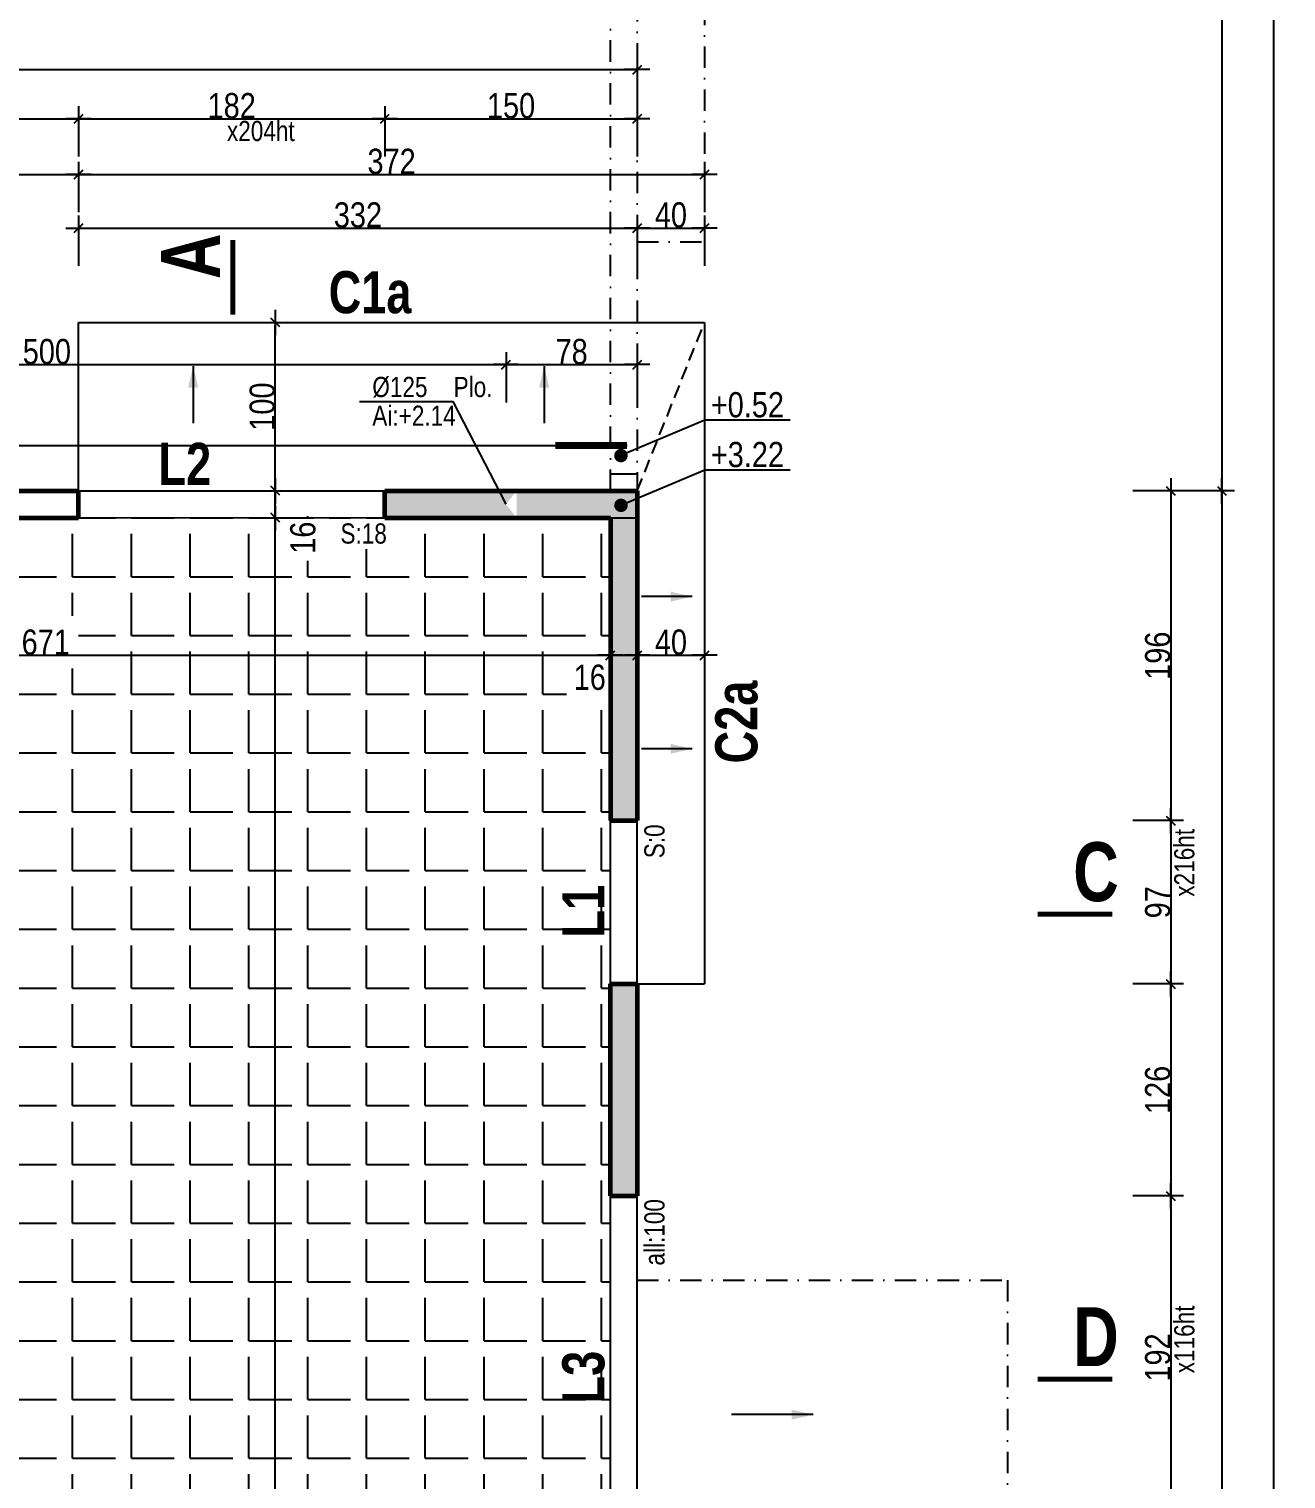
# Model space of a CAD drawing. Header units: centimetres. Extents: x 26018 to 82487, y -36363 to -12761.
# Drawn here: x 69091 to 69838, y -21317 to -20455 of the extents above; entities that cross this region are included whole.
import ezdxf
from ezdxf.enums import TextEntityAlignment as Align

# ---------------------------------------------------------------- set-up
doc = ezdxf.new("R2010")
doc.units = ezdxf.units.CM
doc.header["$LTSCALE"] = 0.5
doc.linetypes.add('CACHE2', pattern=[4.7625, 3.175, -1.5875])
doc.linetypes.add('TIRETPTX2', pattern=[50.8, 25.4, -12.7, 0, -12.7])
doc.layers.get('DEFPOINTS').update_dxf_attribs({"linetype": 'CONTINUOUS'})
for name, color, linetype in [('01_cote_gen', 4, 'CONTINUOUS'), ('01_isolant ext', 2, 'TIRETPTX2'), ('01_linteaux', 2, 'CONTINUOUS'), ('01_poch_murs', 253, 'CONTINUOUS'), ('01_poch_poteaux', 250, 'CONTINUOUS'), ('01_resv', 32, 'CONTINUOUS'), ('01_texte', 230, 'CONTINUOUS'), ('AA_COTES', 2, 'CONTINUOUS')]:
    doc.layers.add(name, color=color, linetype=linetype)
doc.layers.add('01_murs_coup', color=5, linetype='CONTINUOUS', lineweight=60)
doc.styles.add('Arial Narrow', font='ARIALN.TTF')
doc.styles.add('impact', font='impact.ttf')
doc.styles.add('MATTE_TXT', font='arial.ttf')
doc.styles.add('STYLE2', font='ARIALN.TTF')
doc.dimstyles.new('JB50', dxfattribs={"dimscale": 0.1, "dimtxt": 150, "dimasz": 15, "dimexe": 0.1, "dimexo": 0.1, "dimgap": 0.09, "dimtad": 1, "dimdec": 1, "dimdsep": 46, "dimtxsty": 'STYLE2', "dimblk1": 'BOND_G', "dimblk2": 'BOND_D', "dimsah": 1, "dimcen": 1.5, "dimdle": 0.01, "dimse1": 1, "dimse2": 1, "dimclrd": 4, "dimclre": 2, "dimclrt": 6, "dimazin": 2, "dimtfac": 2.333333, "dimtdec": 1, "dimtix": 1, "dimtmove": 2, "dimatfit": 3, "dimldrblk": 'BOND_G', "dimfxl": 1, "dimtolj": 1, "dimtzin": 0, "dimarcsym": 0})

# ---------------------------------------------------------------- blocks, each defined once
blk = doc.blocks.new('BOND_G')
at = {"layer": 'AA_COTES', "color": 0}
for p, q in [((0, -5), (0, 15)), ((5, 0), (-5, 0)), ((1.77, 1.77), (-1.77, -1.77))]:
    blk.add_line(p, q, dxfattribs=at)
blk = doc.blocks.new('BOND_D')
at = {"layer": 'AA_COTES', "color": 0}
for p, q in [((5, 0), (-5, 0)), ((-1.77, -1.77), (1.77, 1.77)), ((0, 5), (0, -15))]:
    blk.add_line(p, q, dxfattribs=at)
blk = doc.blocks.new('*D5666')
at = {"layer": '01_cote_gen', "color": 4, "lineweight": -2, "transparency": 16777216}
blk.add_line((69830.11, -20107.83), (69830.11, -22792.82), dxfattribs=at)
at = {"layer": 'DEFPOINTS', "color": 0}
for p in [(69740.66, -20106.33), (69740.93, -22794.32), (69830.11, -22794.32)]:
    blk.add_point(p, dxfattribs=at)
at = {"layer": '01_cote_gen', "color": 4, "lineweight": -2, "transparency": 16777216, "xscale": 1.5, "yscale": 1.5, "zscale": 1.5}
for name, p, rotation in [('BOND_G', (69830.11, -20106.33), 90), ('BOND_D', (69830.11, -22794.32), 270)]:
    blk.add_blockref(name, p, dxfattribs=dict(at, rotation=rotation))
at = {"layer": '01_cote_gen', "color": 6, "transparency": 16777216, "insert": (69822.44, -21450.33), "char_height": 15, "attachment_point": 5, "rotation": 90, "style": 'STYLE2'}
blk.add_mtext('\\A1;2688', dxfattribs=at)
blk = doc.blocks.new('*D5714')
at = {"layer": '01_cote_gen', "color": 4, "lineweight": -2, "transparency": 16777216}
blk.add_line((69237, -22029.84), (69237, -20746.83), dxfattribs=at)
at = {"layer": 'DEFPOINTS', "color": 0}
for p in [(69237, -20745.33), (69352.27, -20745.33), (69272.63, -22031.34)]:
    blk.add_point(p, dxfattribs=at)
at = {"layer": '01_cote_gen', "color": 4, "lineweight": -2, "transparency": 16777216, "xscale": 1.5, "yscale": 1.5, "zscale": 1.5}
for name, p, rotation in [('BOND_D', (69237, -20745.33), 90), ('BOND_G', (69237, -22031.34), 270)]:
    blk.add_blockref(name, p, dxfattribs=dict(at, rotation=rotation))
at = {"layer": '01_cote_gen', "color": 6, "transparency": 16777216, "insert": (69229.34, -21388.34), "char_height": 15, "attachment_point": 5, "rotation": 90, "style": 'STYLE2'}
blk.add_mtext('\\A1;1286', dxfattribs=at)
blk = doc.blocks.new('*D5723')
at = {"layer": '01_cote_gen', "color": 4, "lineweight": -2, "transparency": 16777216}
blk.add_line((69012.61, -20508.25), (69118.61, -20508.25), dxfattribs=at)
at = {"layer": 'DEFPOINTS', "color": 0}
for p in [(69120.11, -20508.25), (69011.11, -20533.26), (69120.11, -20533.22)]:
    blk.add_point(p, dxfattribs=at)
at = {"layer": '01_cote_gen', "color": 4, "lineweight": -2, "transparency": 16777216, "xscale": 1.5, "yscale": 1.5, "zscale": 1.5, "rotation": 180}
blk.add_blockref('BOND_G', (69011.11, -20508.25), dxfattribs=at)
at = {"layer": '01_cote_gen', "color": 4, "lineweight": -2, "transparency": 16777216, "xscale": 1.5, "yscale": 1.5, "zscale": 1.5}
blk.add_blockref('BOND_D', (69120.11, -20508.25), dxfattribs=at)
at = {"layer": '01_cote_gen', "color": 6, "transparency": 16777216, "insert": (69065.61, -20500.58), "char_height": 15, "attachment_point": 5, "style": 'STYLE2'}
blk.add_mtext('\\A1;109', dxfattribs=at)
blk = doc.blocks.new('*D5724')
at = {"layer": '01_cote_gen', "color": 4, "lineweight": -2, "transparency": 16777216}
blk.add_line((69121.61, -20508.25), (69300.61, -20508.25), dxfattribs=at)
at = {"layer": 'DEFPOINTS', "color": 0}
for p in [(69302.11, -20508.25), (69120.11, -20533.22), (69302.11, -20533.26)]:
    blk.add_point(p, dxfattribs=at)
at = {"layer": '01_cote_gen', "color": 4, "lineweight": -2, "transparency": 16777216, "xscale": 1.5, "yscale": 1.5, "zscale": 1.5, "rotation": 180}
blk.add_blockref('BOND_G', (69120.11, -20508.25), dxfattribs=at)
at = {"layer": '01_cote_gen', "color": 4, "lineweight": -2, "transparency": 16777216, "xscale": 1.5, "yscale": 1.5, "zscale": 1.5}
blk.add_blockref('BOND_D', (69302.11, -20508.25), dxfattribs=at)
at = {"layer": '01_cote_gen', "color": 6, "transparency": 16777216, "insert": (69211.11, -20500.58), "char_height": 15, "attachment_point": 5, "style": 'STYLE2'}
blk.add_mtext('\\A1;182', dxfattribs=at)
blk = doc.blocks.new('*D5725')
at = {"layer": '01_cote_gen', "color": 4, "lineweight": -2, "transparency": 16777216}
blk.add_line((69303.61, -20508.25), (69450.61, -20508.25), dxfattribs=at)
at = {"layer": 'DEFPOINTS', "color": 0}
for p in [(69452.11, -20508.25), (69452.11, -20528.26), (69302.11, -20533.26)]:
    blk.add_point(p, dxfattribs=at)
at = {"layer": '01_cote_gen', "color": 4, "lineweight": -2, "transparency": 16777216, "xscale": 1.5, "yscale": 1.5, "zscale": 1.5, "rotation": 180}
blk.add_blockref('BOND_G', (69302.11, -20508.25), dxfattribs=at)
at = {"layer": '01_cote_gen', "color": 4, "lineweight": -2, "transparency": 16777216, "xscale": 1.5, "yscale": 1.5, "zscale": 1.5}
blk.add_blockref('BOND_D', (69452.11, -20508.25), dxfattribs=at)
at = {"layer": '01_cote_gen', "color": 6, "transparency": 16777216, "insert": (69377.11, -20500.58), "char_height": 15, "attachment_point": 5, "style": 'STYLE2'}
blk.add_mtext('\\A1;150', dxfattribs=at)
blk = doc.blocks.new('*D5726')
at = {"layer": '01_cote_gen', "color": 4, "lineweight": -2, "transparency": 16777216}
blk.add_line((67919.6, -20479), (69450.61, -20479), dxfattribs=at)
at = {"layer": 'DEFPOINTS', "color": 0}
for p in [(69452.11, -20479), (69452.11, -20530.75), (67918.1, -20557.51)]:
    blk.add_point(p, dxfattribs=at)
at = {"layer": '01_cote_gen', "color": 4, "lineweight": -2, "transparency": 16777216, "xscale": 1.5, "yscale": 1.5, "zscale": 1.5, "rotation": 180}
blk.add_blockref('BOND_G', (67918.1, -20479), dxfattribs=at)
at = {"layer": '01_cote_gen', "color": 4, "lineweight": -2, "transparency": 16777216, "xscale": 1.5, "yscale": 1.5, "zscale": 1.5}
blk.add_blockref('BOND_D', (69452.11, -20479), dxfattribs=at)
at = {"layer": '01_cote_gen', "color": 6, "transparency": 16777216, "insert": (68685.1, -20471.33), "char_height": 15, "attachment_point": 5, "style": 'STYLE2'}
blk.add_mtext('\\A1;1534', dxfattribs=at)
blk = doc.blocks.new('*D5730')
at = {"layer": '01_cote_gen', "color": 4, "lineweight": -2, "transparency": 16777216}
blk.add_line((69121.61, -20541.33), (69490.61, -20541.33), dxfattribs=at)
at = {"layer": 'DEFPOINTS', "color": 0}
for p in [(69492.11, -20541.33), (69120.11, -20629.33), (69492.11, -20629.24)]:
    blk.add_point(p, dxfattribs=at)
at = {"layer": '01_cote_gen', "color": 4, "lineweight": -2, "transparency": 16777216, "xscale": 1.5, "yscale": 1.5, "zscale": 1.5, "rotation": 180}
blk.add_blockref('BOND_G', (69120.11, -20541.33), dxfattribs=at)
at = {"layer": '01_cote_gen', "color": 4, "lineweight": -2, "transparency": 16777216, "xscale": 1.5, "yscale": 1.5, "zscale": 1.5}
blk.add_blockref('BOND_D', (69492.11, -20541.33), dxfattribs=at)
at = {"layer": '01_cote_gen', "color": 6, "transparency": 16777216, "insert": (69306.11, -20533.66), "char_height": 15, "attachment_point": 5, "style": 'STYLE2'}
blk.add_mtext('\\A1;372', dxfattribs=at)
blk = doc.blocks.new('*D5731')
at = {"layer": '01_cote_gen', "color": 4, "lineweight": -2, "transparency": 16777216}
blk.add_line((69121.61, -20573.16), (69450.61, -20573.16), dxfattribs=at)
at = {"layer": 'DEFPOINTS', "color": 0}
for p in [(69452.11, -20573.16), (69120.11, -20629.33), (69452.11, -20629.33)]:
    blk.add_point(p, dxfattribs=at)
at = {"layer": '01_cote_gen', "color": 4, "lineweight": -2, "transparency": 16777216, "xscale": 1.5, "yscale": 1.5, "zscale": 1.5, "rotation": 180}
blk.add_blockref('BOND_G', (69120.11, -20573.16), dxfattribs=at)
at = {"layer": '01_cote_gen', "color": 4, "lineweight": -2, "transparency": 16777216, "xscale": 1.5, "yscale": 1.5, "zscale": 1.5}
blk.add_blockref('BOND_D', (69452.11, -20573.16), dxfattribs=at)
at = {"layer": '01_cote_gen', "color": 6, "transparency": 16777216, "insert": (69286.11, -20565.49), "char_height": 15, "attachment_point": 5, "style": 'STYLE2'}
blk.add_mtext('\\A1;332', dxfattribs=at)
blk = doc.blocks.new('*D5732')
at = {"layer": '01_cote_gen', "color": 4, "lineweight": -2, "transparency": 16777216}
blk.add_line((69453.61, -20573.16), (69490.61, -20573.16), dxfattribs=at)
at = {"layer": 'DEFPOINTS', "color": 0}
for p in [(69492.11, -20548.83), (69492.11, -20573.16), (69452.11, -20595.66)]:
    blk.add_point(p, dxfattribs=at)
at = {"layer": '01_cote_gen', "color": 4, "lineweight": -2, "transparency": 16777216, "xscale": 1.5, "yscale": 1.5, "zscale": 1.5, "rotation": 180}
blk.add_blockref('BOND_G', (69452.11, -20573.16), dxfattribs=at)
at = {"layer": '01_cote_gen', "color": 4, "lineweight": -2, "transparency": 16777216, "xscale": 1.5, "yscale": 1.5, "zscale": 1.5}
blk.add_blockref('BOND_D', (69492.11, -20573.16), dxfattribs=at)
at = {"layer": '01_cote_gen', "color": 6, "transparency": 16777216, "insert": (69472.11, -20565.49), "char_height": 15, "attachment_point": 5, "style": 'STYLE2'}
blk.add_mtext('\\A1;40', dxfattribs=at)
blk = doc.blocks.new('*D5733')
at = {"layer": '01_cote_gen', "color": 4, "lineweight": -2, "transparency": 16777216}
blk.add_line((68442.61, -20541.33), (69118.61, -20541.33), dxfattribs=at)
at = {"layer": 'DEFPOINTS', "color": 0}
for p in [(69120.11, -20541.33), (68441.11, -20563.83), (69120.11, -20563.83)]:
    blk.add_point(p, dxfattribs=at)
at = {"layer": '01_cote_gen', "color": 4, "lineweight": -2, "transparency": 16777216, "xscale": 1.5, "yscale": 1.5, "zscale": 1.5, "rotation": 180}
blk.add_blockref('BOND_G', (68441.11, -20541.33), dxfattribs=at)
at = {"layer": '01_cote_gen', "color": 4, "lineweight": -2, "transparency": 16777216, "xscale": 1.5, "yscale": 1.5, "zscale": 1.5}
blk.add_blockref('BOND_D', (69120.11, -20541.33), dxfattribs=at)
at = {"layer": '01_cote_gen', "color": 6, "transparency": 16777216, "insert": (68780.61, -20533.66), "char_height": 15, "attachment_point": 5, "style": 'STYLE2'}
blk.add_mtext('\\A1;679', dxfattribs=at)
blk = doc.blocks.new('*D5734')
at = {"layer": '01_cote_gen', "color": 4, "lineweight": -2, "transparency": 16777216}
blk.add_line((69237, -20743.83), (69237, -20730.8), dxfattribs=at)
at = {"layer": 'DEFPOINTS', "color": 0}
for p in [(69237, -20729.3), (69253.8, -20729.3), (69253.8, -20745.33)]:
    blk.add_point(p, dxfattribs=at)
at = {"layer": '01_cote_gen', "color": 4, "lineweight": -2, "transparency": 16777216, "xscale": 1.5, "yscale": 1.5, "zscale": 1.5}
for name, p, rotation in [('BOND_D', (69237, -20729.3), 90), ('BOND_G', (69237, -20745.33), 270)]:
    blk.add_blockref(name, p, dxfattribs=dict(at, rotation=rotation))
at = {"layer": '01_cote_gen', "color": 6, "transparency": 16777216, "insert": (69253.46, -20757.2), "char_height": 15, "attachment_point": 5, "rotation": 90, "style": 'STYLE2'}
blk.add_mtext('\\A1;16', dxfattribs=at)
blk = doc.blocks.new('*D5735')
at = {"layer": '01_cote_gen', "color": 4, "lineweight": -2, "transparency": 16777216}
blk.add_line((69237, -20727.8), (69237, -20630.8), dxfattribs=at)
at = {"layer": 'DEFPOINTS', "color": 0}
for p in [(69237, -20629.3), (69264.81, -20629.3), (69259.3, -20729.3)]:
    blk.add_point(p, dxfattribs=at)
at = {"layer": '01_cote_gen', "color": 4, "lineweight": -2, "transparency": 16777216, "xscale": 1.5, "yscale": 1.5, "zscale": 1.5}
for name, p, rotation in [('BOND_D', (69237, -20629.3), 90), ('BOND_G', (69237, -20729.3), 270)]:
    blk.add_blockref(name, p, dxfattribs=dict(at, rotation=rotation))
at = {"layer": '01_cote_gen', "color": 6, "transparency": 16777216, "insert": (69229.34, -20679.3), "char_height": 15, "attachment_point": 5, "rotation": 90, "style": 'STYLE2'}
blk.add_mtext('\\A1;100', dxfattribs=at)
blk = doc.blocks.new('*D5769')
at = {"layer": '01_cote_gen', "color": 4, "lineweight": -2, "transparency": 16777216}
blk.add_line((69769.12, -20730.83), (69769.12, -20923.83), dxfattribs=at)
at = {"layer": 'DEFPOINTS', "color": 0}
for p in [(69452.11, -20729.33), (69452.11, -20925.33), (69769.12, -20925.33)]:
    blk.add_point(p, dxfattribs=at)
at = {"layer": '01_cote_gen', "color": 4, "lineweight": -2, "transparency": 16777216, "xscale": 1.5, "yscale": 1.5, "zscale": 1.5}
for name, p, rotation in [('BOND_G', (69769.12, -20729.33), 90), ('BOND_D', (69769.12, -20925.33), 270)]:
    blk.add_blockref(name, p, dxfattribs=dict(at, rotation=rotation))
at = {"layer": '01_cote_gen', "color": 6, "transparency": 16777216, "insert": (69761.46, -20827.33), "char_height": 15, "attachment_point": 5, "rotation": 90, "style": 'STYLE2'}
blk.add_mtext('\\A1;196', dxfattribs=at)
blk = doc.blocks.new('*D5770')
at = {"layer": '01_cote_gen', "color": 4, "lineweight": -2, "transparency": 16777216}
blk.add_line((69769.12, -20926.83), (69769.12, -21020.83), dxfattribs=at)
at = {"layer": 'DEFPOINTS', "color": 0}
for p in [(69452.11, -20925.33), (69452.11, -21022.33), (69769.12, -21022.33)]:
    blk.add_point(p, dxfattribs=at)
at = {"layer": '01_cote_gen', "color": 4, "lineweight": -2, "transparency": 16777216, "xscale": 1.5, "yscale": 1.5, "zscale": 1.5}
for name, p, rotation in [('BOND_G', (69769.12, -20925.33), 90), ('BOND_D', (69769.12, -21022.33), 270)]:
    blk.add_blockref(name, p, dxfattribs=dict(at, rotation=rotation))
at = {"layer": '01_cote_gen', "color": 6, "transparency": 16777216, "insert": (69761.46, -20973.83), "char_height": 15, "attachment_point": 5, "rotation": 90, "style": 'STYLE2'}
blk.add_mtext('\\A1;97', dxfattribs=at)
blk = doc.blocks.new('*D5771')
at = {"layer": '01_cote_gen', "color": 4, "lineweight": -2, "transparency": 16777216}
blk.add_line((69769.12, -21023.83), (69769.12, -21146.83), dxfattribs=at)
at = {"layer": 'DEFPOINTS', "color": 0}
for p in [(69452.11, -21022.33), (69452.11, -21148.33), (69769.12, -21148.33)]:
    blk.add_point(p, dxfattribs=at)
at = {"layer": '01_cote_gen', "color": 4, "lineweight": -2, "transparency": 16777216, "xscale": 1.5, "yscale": 1.5, "zscale": 1.5}
for name, p, rotation in [('BOND_G', (69769.12, -21022.33), 90), ('BOND_D', (69769.12, -21148.33), 270)]:
    blk.add_blockref(name, p, dxfattribs=dict(at, rotation=rotation))
at = {"layer": '01_cote_gen', "color": 6, "transparency": 16777216, "insert": (69761.46, -21085.33), "char_height": 15, "attachment_point": 5, "rotation": 90, "style": 'STYLE2'}
blk.add_mtext('\\A1;126', dxfattribs=at)
blk = doc.blocks.new('*D5772')
at = {"layer": '01_cote_gen', "color": 4, "lineweight": -2, "transparency": 16777216}
blk.add_line((69769.12, -21149.83), (69769.12, -21338.83), dxfattribs=at)
at = {"layer": 'DEFPOINTS', "color": 0}
for p in [(69746.62, -21148.33), (69452.11, -21340.33), (69769.12, -21340.33)]:
    blk.add_point(p, dxfattribs=at)
at = {"layer": '01_cote_gen', "color": 4, "lineweight": -2, "transparency": 16777216, "xscale": 1.5, "yscale": 1.5, "zscale": 1.5}
for name, p, rotation in [('BOND_G', (69769.12, -21148.33), 90), ('BOND_D', (69769.12, -21340.33), 270)]:
    blk.add_blockref(name, p, dxfattribs=dict(at, rotation=rotation))
at = {"layer": '01_cote_gen', "color": 6, "transparency": 16777216, "insert": (69761.46, -21244.33), "char_height": 15, "attachment_point": 5, "rotation": 90, "style": 'STYLE2'}
blk.add_mtext('\\A1;192', dxfattribs=at)
blk = doc.blocks.new('*D5831')
at = {"layer": '01_cote_gen', "color": 4, "lineweight": -2, "transparency": 16777216}
blk.add_line((69799.48, -20730.83), (69799.48, -22792.83), dxfattribs=at)
at = {"layer": 'DEFPOINTS', "color": 0}
for p in [(69746.62, -20729.33), (69776.62, -22794.33), (69799.48, -22794.33)]:
    blk.add_point(p, dxfattribs=at)
at = {"layer": '01_cote_gen', "color": 4, "lineweight": -2, "transparency": 16777216, "xscale": 1.5, "yscale": 1.5, "zscale": 1.5}
for name, p, rotation in [('BOND_G', (69799.48, -20729.33), 90), ('BOND_D', (69799.48, -22794.33), 270)]:
    blk.add_blockref(name, p, dxfattribs=dict(at, rotation=rotation))
at = {"layer": '01_cote_gen', "color": 6, "transparency": 16777216, "insert": (69791.81, -21761.83), "char_height": 15, "attachment_point": 5, "rotation": 90, "style": 'STYLE2'}
blk.add_mtext('\\A1;2065', dxfattribs=at)
blk = doc.blocks.new('*D5832')
at = {"layer": '01_cote_gen', "color": 4, "lineweight": -2, "transparency": 16777216}
blk.add_line((69799.48, -20107.83), (69799.48, -20727.83), dxfattribs=at)
at = {"layer": 'DEFPOINTS', "color": 0}
for p in [(69807.61, -20106.33), (69799.48, -20729.33), (69807.61, -20729.33)]:
    blk.add_point(p, dxfattribs=at)
at = {"layer": '01_cote_gen', "color": 4, "lineweight": -2, "transparency": 16777216, "xscale": 1.5, "yscale": 1.5, "zscale": 1.5}
for name, p, rotation in [('BOND_G', (69799.48, -20106.33), 90), ('BOND_D', (69799.48, -20729.33), 270)]:
    blk.add_blockref(name, p, dxfattribs=dict(at, rotation=rotation))
at = {"layer": '01_cote_gen', "color": 6, "transparency": 16777216, "insert": (69791.81, -20417.83), "char_height": 15, "attachment_point": 5, "rotation": 90, "style": 'STYLE2'}
blk.add_mtext('\\A1;623', dxfattribs=at)
blk = doc.blocks.new('*D6326')
at = {"layer": '01_cote_gen', "color": 4, "lineweight": -2, "transparency": 16777216}
blk.add_line((68766.61, -20827.02), (69434.61, -20827.02), dxfattribs=at)
at = {"layer": 'DEFPOINTS', "color": 0}
for p in [(69436.11, -20827.02), (69436.11, -20835.33), (68765.11, -20861.74)]:
    blk.add_point(p, dxfattribs=at)
at = {"layer": '01_cote_gen', "color": 4, "lineweight": -2, "transparency": 16777216, "xscale": 1.5, "yscale": 1.5, "zscale": 1.5, "rotation": 180}
blk.add_blockref('BOND_G', (68765.11, -20827.02), dxfattribs=at)
at = {"layer": '01_cote_gen', "color": 4, "lineweight": -2, "transparency": 16777216, "xscale": 1.5, "yscale": 1.5, "zscale": 1.5}
blk.add_blockref('BOND_D', (69436.11, -20827.02), dxfattribs=at)
at = {"layer": '01_cote_gen', "color": 6, "transparency": 16777216, "insert": (69100.61, -20819.35), "char_height": 15, "attachment_point": 5, "style": 'STYLE2'}
blk.add_mtext('\\A1;671', dxfattribs=at)
blk = doc.blocks.new('*D6327')
at = {"layer": '01_cote_gen', "color": 4, "lineweight": -2, "transparency": 16777216}
blk.add_line((69437.61, -20827.02), (69450.61, -20827.02), dxfattribs=at)
at = {"layer": 'DEFPOINTS', "color": 0}
for p in [(69452.11, -20827.02), (69436.11, -20835.33), (69452.11, -20835.33)]:
    blk.add_point(p, dxfattribs=at)
at = {"layer": '01_cote_gen', "color": 4, "lineweight": -2, "transparency": 16777216, "xscale": 1.5, "yscale": 1.5, "zscale": 1.5, "rotation": 180}
blk.add_blockref('BOND_G', (69436.11, -20827.02), dxfattribs=at)
at = {"layer": '01_cote_gen', "color": 4, "lineweight": -2, "transparency": 16777216, "xscale": 1.5, "yscale": 1.5, "zscale": 1.5}
blk.add_blockref('BOND_D', (69452.11, -20827.02), dxfattribs=at)
at = {"layer": '01_cote_gen', "color": 6, "transparency": 16777216, "insert": (69423.85, -20840.22), "char_height": 15, "attachment_point": 5, "style": 'STYLE2'}
blk.add_mtext('\\A1;16', dxfattribs=at)
blk = doc.blocks.new('*D6328')
at = {"layer": '01_cote_gen', "color": 4, "lineweight": -2, "transparency": 16777216}
blk.add_line((69453.61, -20827.02), (69490.61, -20827.02), dxfattribs=at)
at = {"layer": 'DEFPOINTS', "color": 0}
for p in [(69492.11, -20827.02), (69452.11, -20835.33), (69492.11, -20835.33)]:
    blk.add_point(p, dxfattribs=at)
at = {"layer": '01_cote_gen', "color": 4, "lineweight": -2, "transparency": 16777216, "xscale": 1.5, "yscale": 1.5, "zscale": 1.5, "rotation": 180}
blk.add_blockref('BOND_G', (69452.11, -20827.02), dxfattribs=at)
at = {"layer": '01_cote_gen', "color": 4, "lineweight": -2, "transparency": 16777216, "xscale": 1.5, "yscale": 1.5, "zscale": 1.5}
blk.add_blockref('BOND_D', (69492.11, -20827.02), dxfattribs=at)
at = {"layer": '01_cote_gen', "color": 6, "transparency": 16777216, "insert": (69472.11, -20819.35), "char_height": 15, "attachment_point": 5, "style": 'STYLE2'}
blk.add_mtext('\\A1;40', dxfattribs=at)
blk = doc.blocks.new('*D6644')
at = {"layer": '01_resv', "color": 4, "lineweight": -2, "transparency": 16777216}
blk.add_line((68875.65, -20654.35), (69372.61, -20654.35), dxfattribs=at)
at = {"layer": 'DEFPOINTS', "color": 0}
for p in [(68874.15, -20661.85), (69374.11, -20654.35), (69374.11, -20737.33)]:
    blk.add_point(p, dxfattribs=at)
at = {"layer": '01_resv', "color": 4, "lineweight": -2, "transparency": 16777216, "xscale": 1.5, "yscale": 1.5, "zscale": 1.5, "rotation": 180}
blk.add_blockref('BOND_G', (68874.15, -20654.35), dxfattribs=at)
at = {"layer": '01_resv', "color": 4, "lineweight": -2, "transparency": 16777216, "xscale": 1.5, "yscale": 1.5, "zscale": 1.5}
blk.add_blockref('BOND_D', (69374.11, -20654.35), dxfattribs=at)
at = {"layer": '01_resv', "color": 6, "transparency": 16777216, "insert": (69101.28, -20646.68), "char_height": 15, "attachment_point": 5, "style": 'STYLE2'}
blk.add_mtext('\\A1;500', dxfattribs=at)
blk = doc.blocks.new('*D6645')
at = {"layer": '01_resv', "color": 4, "lineweight": -2, "transparency": 16777216}
blk.add_line((69375.61, -20654.35), (69450.61, -20654.35), dxfattribs=at)
at = {"layer": 'DEFPOINTS', "color": 0}
for p in [(69452.11, -20654.35), (69374.11, -20665.29), (69452.11, -20729.33)]:
    blk.add_point(p, dxfattribs=at)
at = {"layer": '01_resv', "color": 4, "lineweight": -2, "transparency": 16777216, "xscale": 1.5, "yscale": 1.5, "zscale": 1.5, "rotation": 180}
blk.add_blockref('BOND_G', (69374.11, -20654.35), dxfattribs=at)
at = {"layer": '01_resv', "color": 4, "lineweight": -2, "transparency": 16777216, "xscale": 1.5, "yscale": 1.5, "zscale": 1.5}
blk.add_blockref('BOND_D', (69452.11, -20654.35), dxfattribs=at)
at = {"layer": '01_resv', "color": 6, "transparency": 16777216, "insert": (69413.11, -20646.68), "char_height": 15, "attachment_point": 5, "style": 'STYLE2'}
blk.add_mtext('\\A1;78', dxfattribs=at)

msp = doc.modelspace()

# ---------------------------------------------------------------- hatches: boundary and pattern name
at = {"layer": '01_poch_murs'}
h = msp.add_hatch(dxfattribs=at)
h.set_pattern_fill('ANGLE', color=256, scale=5)
h.set_pattern_definition([(0, (0, 0), (0, 34.925), [25.4, -9.525]), (90, (0, 0), (-34.925, 2e-15), [25.4, -9.525])])
edge = h.paths.add_edge_path()
edge.add_line((69452.108, -20733.903), (69444.266, -20737.196))
edge.add_arc((69442.422, -20737.971), 2, -180, 22.780599, ccw=False)
edge.add_arc((69442.422, -20737.971), 2, 22.780599, 180, ccw=False)
edge.add_line((69444.266, -20737.196), (69452.108, -20733.903))
edge.add_line((69452.108, -20733.903), (69452.108, -20745.333))
edge.add_line((69452.108, -20745.333), (69302.107, -20745.333))
edge.add_line((69302.107, -20745.333), (69120.107, -20745.333))
edge.add_line((69120.107, -20745.333), (69011.107, -20745.333))
edge.add_line((69011.107, -20745.333), (68914.107, -20745.316))
edge.add_line((68914.107, -20745.316), (68737.107, -20745.351))
edge.add_line((68737.107, -20745.351), (68737.107, -20745.333))
edge.add_line((68737.107, -20745.333), (68747.11, -20745.333))
edge.add_line((68747.11, -20745.333), (68747.109, -21328.333))
edge.add_line((68747.109, -21328.333), (68605.113, -21328.333))
edge.add_line((68605.113, -21328.333), (68605.113, -21346.388))
edge.add_line((68605.113, -21346.388), (68623.113, -21346.388))
edge.add_line((68623.113, -21346.388), (68623.113, -21346.333))
edge.add_line((68623.113, -21346.333), (68747.109, -21346.333))
edge.add_line((68747.109, -21346.333), (68912.111, -21346.388))
edge.add_line((68912.111, -21346.388), (68912.111, -21348.388))
edge.add_line((68912.111, -21348.388), (69013.11, -21348.388))
edge.add_line((69013.11, -21348.388), (69013.11, -21346.389))
edge.add_line((69013.11, -21346.389), (69046.111, -21346.389))
edge.add_line((69046.111, -21346.389), (69046.111, -21348.388))
edge.add_line((69046.111, -21348.388), (69232.111, -21348.388))
edge.add_line((69232.111, -21348.388), (69232.111, -21346.389))
edge.add_line((69232.111, -21346.389), (69436.108, -21346.389))
edge.add_line((69436.108, -21346.389), (69436.108, -21340.331))
edge.add_line((69436.108, -21340.331), (69452.108, -21340.331))
edge.add_line((69452.108, -21340.331), (69436.108, -21330.39))
edge.add_line((69436.108, -21330.39), (69436.108, -21148.331))
edge.add_line((69436.108, -21148.331), (69436.108, -21022.331))
edge.add_line((69436.108, -21022.331), (69436.108, -20925.331))
edge.add_line((69436.108, -20925.331), (69436.108, -20745.333))
edge.add_line((69436.108, -20745.333), (69452.108, -20733.903))
h.paths.add_polyline_path([(68415.605, -21368.021), (68415.605, -21322.295), (68384.377, -21322.295), (68384.377, -21368.021)])
h.paths.add_polyline_path([(68445.443, -21054.852), (68445.443, -21018.682), (68414.215, -21018.682), (68414.215, -21054.852)], flags=16)
h.paths.add_polyline_path([(68717.891, -21331.15), (68717.891, -21304.537), (68686.663, -21304.537), (68686.663, -21331.15)], flags=16)
h.paths.add_polyline_path([(68699.077, -21054.852), (68699.077, -21018.682), (68667.849, -21018.682), (68667.849, -21054.852)], flags=16)
h.paths.add_polyline_path([(67932.537, -20853.945), (67959.15, -20853.945), (67959.15, -20822.717), (67932.537, -20822.717)])
h.paths.add_polyline_path([(68322.591, -20834.886), (68358.761, -20834.886), (68358.761, -20803.659), (68322.591, -20803.659)], flags=16)
h.paths.add_polyline_path([(68707.62, -20764.075), (68741.413, -20764.075), (68741.413, -20745.461), (68707.62, -20745.461)], flags=16)
h.paths.add_polyline_path([(68373.879, -20763.364), (68407.672, -20763.364), (68407.672, -20744.75), (68373.879, -20744.75)])
h.paths.add_polyline_path([(68039.62, -20764.098), (68073.413, -20764.098), (68073.413, -20745.484), (68039.62, -20745.484)], flags=16)
h.paths.add_polyline_path([(67953.657, -20949.984), (67953.657, -20923.649), (67935.043, -20923.649), (67935.043, -20949.984)], flags=16)
h.paths.add_polyline_path([(69268.993, -20771.015), (69268.993, -20744.402), (69237.766, -20744.402), (69237.766, -20771.015)], flags=16)
h.paths.add_polyline_path([(68742.274, -20834.886), (68768.887, -20834.886), (68768.887, -20803.659), (68742.274, -20803.659)], flags=16)
h.paths.add_polyline_path([(69083.811, -20834.886), (69119.98, -20834.886), (69119.98, -20803.659), (69083.811, -20803.659)], flags=16)
h.paths.add_polyline_path([(69410.032, -20855.757), (69436.645, -20855.757), (69436.645, -20824.529), (69410.032, -20824.529)], flags=16)
h.paths.add_polyline_path([(69272.62, -20764.055), (69306.413, -20764.055), (69306.413, -20745.441), (69272.62, -20745.441)], flags=16)
h.paths.add_polyline_path([(68981.62, -20764.065), (69015.413, -20764.065), (69015.413, -20745.451), (68981.62, -20745.451)], flags=16)
edge = h.paths.add_edge_path(flags=0)
edge.add_arc((68531.135, -21067.825), 30.98, 110.756571, 138.965613)
edge.add_line((68507.766, -21047.486), (68507.766, -21038.856))
edge.add_line((68507.766, -21038.856), (68520.156, -21038.856))
edge = h.paths.add_edge_path(flags=0)
edge.add_arc((68531.135, -21067.825), 30.98, 57.402859, 69.243429)
edge.add_line((68542.114, -21038.856), (68547.825, -21038.856))
edge.add_line((68547.825, -21038.856), (68547.825, -21041.725))
edge = h.paths.add_edge_path(flags=0)
edge.add_arc((68531.135, -21067.825), 30.98, 221.034387, 232.371734)
edge.add_line((68512.22, -21092.361), (68507.766, -21092.361))
edge.add_line((68507.766, -21092.361), (68507.766, -21088.164))
edge = h.paths.add_edge_path(flags=16)
edge.add_arc((68531.135, -21067.825), 30.98, 0, 360)
h.paths.add_polyline_path([(68747.11, -20745.333), (68737.107, -20745.333), (68555.107, -20745.333), (68441.107, -20745.333), (68259.107, -20745.322), (68259.107, -20745.333), (68069.107, -20745.333), (67972.107, -20745.333), (67934.107, -20745.333), (67934.11, -20924.317), (67934.11, -21021.317), (67934.11, -21330.388), (68081.11, -21330.388), (68081.11, -21339.388), (68263.11, -21339.388), (68263.11, -21330.388), (68337.11, -21330.388), (68337.11, -21339.388), (68434.11, -21339.388), (68434.11, -21330.388), (68605.113, -21330.388), (68605.113, -21328.333), (68747.109, -21328.333)])
edge = h.paths.add_edge_path(flags=16)
edge.add_arc((69014.387, -21067.825), 30.98, 110.756571, 138.965613)
edge.add_line((68991.018, -21047.486), (68991.018, -21038.856))
edge.add_line((68991.018, -21038.856), (69003.408, -21038.856))
edge = h.paths.add_edge_path(flags=16)
edge.add_arc((69014.387, -21067.825), 30.98, 57.402859, 69.243429)
edge.add_line((69025.366, -21038.856), (69031.077, -21038.856))
edge.add_line((69031.077, -21038.856), (69031.077, -21041.725))
edge = h.paths.add_edge_path(flags=16)
edge.add_arc((69014.387, -21067.825), 30.98, 221.034387, 232.371734)
edge.add_line((68995.472, -21092.361), (68991.018, -21092.361))
edge.add_line((68991.018, -21092.361), (68991.018, -21088.164))
h = msp.add_hatch(color=256, dxfattribs=at)
h.dxf.hatch_style = 1
h.paths.add_polyline_path([(69452.108, -20745.333), (69436.108, -20745.333), (69436.108, -20925.331), (69452.108, -20925.331)])
h.paths.add_polyline_path([(69452.108, -21022.331), (69436.108, -21022.331), (69436.108, -21148.331), (69452.108, -21148.331)])
at = {"layer": '01_poch_poteaux'}
h = msp.add_hatch(color=256, dxfattribs=at)
h.dxf.hatch_style = 1
h.paths.add_polyline_path([(69444.816, -20737.196), (69452.658, -20733.903), (69452.658, -20729.333), (69302.657, -20729.333), (69302.657, -20745.333), (69436.658, -20745.333), (69452.658, -20745.333), (69452.658, -20733.903), (69444.816, -20737.196, -0.0997278), (69444.972, -20737.971, -1), (69440.972, -20737.971, -0.8186319)])

# ---------------------------------------------------------------- linework, layer by layer
at = {"layer": '01_isolant ext'}
for p, q in [((69492.108, -20006.333), (69492.108, -20581.33)), ((69452.108, -20106.333), (69452.108, -20729.333)), ((69436.108, -20729.333), (69436.108, -20122.333)), ((69452.108, -20581.33), (69492.108, -20581.33)), ((69452.108, -21198.331), (69672.108, -21198.331)), ((69672.108, -21198.331), (69672.108, -21433.331))]:
    msp.add_line(p, q, dxfattribs=at)
at = {"layer": '01_linteaux'}
for p, q in [((69120.107, -20629.333), (69492.108, -20629.236)), ((69120.107, -20729.333), (69120.107, -20629.333)), ((69492.108, -20629.236), (69492.108, -21022.331)), ((69436.108, -20719.333), (69452.108, -20719.333)), ((69120.107, -20729.333), (69302.107, -20729.286)), ((69120.107, -20745.333), (69302.107, -20745.286)), ((69436.108, -21022.331), (69436.108, -20925.331)), ((69452.108, -21022.331), (69452.108, -20925.331)), ((69452.108, -21022.331), (69492.108, -21022.331)), ((69436.108, -21340.331), (69436.108, -21148.331)), ((69452.108, -21340.331), (69452.108, -21148.331))]:
    msp.add_line(p, q, dxfattribs=at)
at = {"layer": '01_linteaux', "linetype": 'CACHE2', "ltscale": 5}
msp.add_line((69452.108, -20729.333), (69492.108, -20629.236), dxfattribs=at)
at = {"layer": '01_murs_coup'}
for p, q in [((69011.107, -20729.333), (69120.107, -20729.333)), ((69120.107, -20745.333), (69120.107, -20729.292)), ((69302.107, -20745.333), (69302.107, -20729.286)), ((69302.107, -20729.333), (69452.108, -20729.333)), ((69452.108, -20729.333), (69452.108, -20925.331)), ((69011.107, -20745.333), (69120.107, -20745.333)), ((69302.107, -20745.333), (69436.108, -20745.333)), ((69436.108, -20745.331), (69436.108, -20925.331)), ((69436.108, -20925.331), (69452.108, -20925.331)), ((69436.108, -21022.331), (69452.108, -21022.331)), ((69436.108, -21148.331), (69436.108, -21022.331)), ((69452.108, -21022.331), (69452.108, -21148.331)), ((69436.108, -21148.331), (69452.108, -21148.331))]:
    msp.add_line(p, q, dxfattribs=at)
at = {"layer": '01_poch_poteaux'}
msp.add_line((69436.108, -20745.333), (69452.108, -20745.333), dxfattribs=at)
at = {"layer": '01_resv'}
for p in [(69287.094, -20676.355), (69374.113, -20737.334)]:
    msp.add_line(p, (69342.61, -20676.355), dxfattribs=at)
msp.add_solid([(69367.862, -20729.335), (69367.864, -20745.335), (69380.364, -20745.333), (69380.362, -20729.333)], dxfattribs=at)
at = {"layer": '01_texte'}
for p, q in [((69188.183, -20655.228), (69188.183, -20689.085)), ((69396.797, -20655.228), (69396.797, -20689.085)), ((69492.316, -20687.441), (69442.411, -20708.399)), ((69542.871, -20687.441), (69492.316, -20687.441)), ((68660.599, -20702.403), (69446.03, -20702.403)), ((69492.326, -20717.013), (69442.422, -20737.971)), ((69542.881, -20717.013), (69492.326, -20717.013)), ((69484.686, -20792.212), (69454.678, -20792.212)), ((69484.686, -20882.627), (69454.678, -20882.627)), ((69556.691, -21278.279), (69508.16, -21278.279))]:
    msp.add_line(p, q, dxfattribs=at)
for points, const_width in [([(69211.77, -20580.324), (69211.77, -20624.576)], 3), ([(69446.03, -20702.403), (69403.465, -20702.403)], 4), ([(69734.355, -20980.824), (69690.103, -20980.824)], 3), ([(69734.355, -21257.132), (69690.103, -21257.132)], 3)]:
    msp.add_lwpolyline(points, dxfattribs=dict(at, const_width=const_width))
at = {"layer": '01_texte', "const_width": 4}
for points in [[(69444.411, -20708.399, -1), (69440.411, -20708.399, -1)], [(69444.422, -20737.971, -1), (69440.422, -20737.971, -1)]]:
    msp.add_lwpolyline(points, format="xyb", close=True, dxfattribs=at)
at = {"layer": '01_texte'}
for points in [[(69188.183, -20655.228), (69185.202, -20668.014), (69188.183, -20668.014)], [(69188.183, -20655.228), (69191.164, -20668.014), (69188.183, -20668.014)], [(69396.797, -20655.228), (69393.816, -20668.014), (69396.797, -20668.014)], [(69396.797, -20655.228), (69399.778, -20668.014), (69396.797, -20668.014)], [(69484.686, -20792.212), (69471.9, -20789.231), (69471.9, -20792.212)], [(69484.686, -20792.212), (69471.9, -20795.193), (69471.9, -20792.212)], [(69484.686, -20882.627), (69471.9, -20879.646), (69471.9, -20882.627)], [(69484.686, -20882.627), (69471.9, -20885.608), (69471.9, -20882.627)], [(69556.691, -21278.279), (69543.906, -21275.298), (69543.906, -21278.279)], [(69556.691, -21278.279), (69543.906, -21281.26), (69543.906, -21278.279)]]:
    msp.add_solid(points, dxfattribs=at)

# ---------------------------------------------------------------- texts
at = {"layer": '01_resv', "style": 'MATTE_TXT', "width": 0.8}
for s, p in [('%%C125', (69294.656, -20677.214)), ('Plo.', (69342.984, -20677.214)), ('Ai:+2.14', (69294.656, -20694.301))]:
    msp.add_text(s, height=12, dxfattribs=at).set_placement(p, align=Align.BOTTOM_LEFT)
at = {"layer": '01_texte', "style": 'MATTE_TXT', "width": 0.8}
for s, p in [('x204ht', (69228.417, -20525.087)), ('S:18', (69289.517, -20764.301))]:
    msp.add_text(s, height=12, dxfattribs=at).set_placement(p, align=Align.BOTTOM_CENTER)
at = {"layer": '01_texte', "style": 'impact'}
for s, height, rotation, p in [('A', 35, 90, (69214.623, -20589.983)), ('C2a', 25, 90, (69530.975, -20866.729)), ('C', 35, 0, (69724.696, -20983.676)), ('L1', 25, 90, (69440.018, -20979.159)), ('D', 35, 0, (69724.696, -21259.985)), ('L3', 25, 90, (69440.018, -21255.993))]:
    msp.add_text(s, height=height, rotation=rotation, dxfattribs=at).set_placement(p, align=Align.BOTTOM_CENTER)
for s, p in [('C1a', (69293.346, -20631.314)), ('L2', (69183.249, -20733.302))]:
    msp.add_text(s, height=25, dxfattribs=at).set_placement(p, align=Align.BOTTOM_CENTER)
at = {"layer": '01_texte', "style": 'Arial Narrow'}
for s, p in [('+0.52', (69495.798, -20685.695)), ('+3.22', (69495.809, -20715.267))]:
    msp.add_text(s, height=15, dxfattribs=at).set_placement(p)
at = {"layer": '01_texte', "style": 'MATTE_TXT', "width": 0.8}
for s, p in [('S:0', (69471.901, -20937.603)), ('x216ht', (69786.757, -20950.39)), ('all:100', (69471.901, -21169.946)), ('x116ht', (69786.757, -21233.586))]:
    msp.add_text(s, height=12, rotation=90, dxfattribs=at).set_placement(p, align=Align.BOTTOM_CENTER)

# ---------------------------------------------------------------- dimensions: what is measured, and where the dimension line sits
at = {"layer": '01_cote_gen'}
for base, p1, p2, picture, middle in [((69830.105, -22794.318), (69740.659, -20106.333), (69740.931, -22794.318), '*D5666', (69822.437, -21450.326)), ((69799.482, -20729.333), (69807.605, -20106.333), (69807.605, -20729.333), '*D5832', (69791.814, -20417.833)), ((69237.005, -20629.295), (69259.304, -20729.297), (69264.805, -20629.295), '*D5735', (69229.337, -20679.296)), ((69769.124, -20925.331), (69452.108, -20729.333), (69452.108, -20925.331), '*D5769', (69761.457, -20827.332)), ((69799.482, -22794.331), (69746.624, -20729.333), (69776.624, -22794.331), '*D5831', (69791.814, -21761.832)), ((69237.005, -20745.333), (69272.632, -22031.341), (69352.273, -20745.333), '*D5714', (69229.337, -21388.337)), ((69769.124, -21022.331), (69452.108, -20925.331), (69452.108, -21022.331), '*D5770', (69761.457, -20973.831)), ((69769.124, -21148.331), (69452.108, -21022.331), (69452.108, -21148.331), '*D5771', (69761.457, -21085.331)), ((69769.124, -21340.331), (69746.624, -21148.331), (69452.108, -21340.331), '*D5772', (69761.457, -21244.331))]:
    dim = msp.add_linear_dim(base=base, p1=p1, p2=p2, angle=90, dimstyle='JB50', dxfattribs=at)
    dim.commit()
    dim.dimension.update_dxf_attribs({"geometry": picture, "text_midpoint": middle})
for base, p1, p2, picture, middle in [((69452.108, -20478.995), (67918.099, -20557.511), (69452.108, -20530.746), '*D5726', (68685.104, -20471.327)), ((69120.107, -20508.246), (69011.107, -20533.261), (69120.107, -20533.219), '*D5723', (69065.607, -20500.579)), ((69302.107, -20508.246), (69120.107, -20533.219), (69302.107, -20533.261), '*D5724', (69211.107, -20500.579)), ((69452.108, -20508.246), (69302.107, -20533.261), (69452.108, -20528.26), '*D5725', (69377.107, -20500.579)), ((69120.107, -20541.33), (68441.107, -20563.83), (69120.107, -20563.83), '*D5733', (68780.607, -20533.663)), ((69492.108, -20541.33), (69120.107, -20629.333), (69492.108, -20629.236), '*D5730', (69306.107, -20533.663)), ((69492.108, -20573.162), (69452.108, -20595.662), (69492.108, -20548.83), '*D5732', (69472.108, -20565.494)), ((69452.108, -20573.162), (69120.107, -20629.333), (69452.108, -20629.333), '*D5731', (69286.107, -20565.494)), ((69436.108, -20827.022), (68765.114, -20861.738), (69436.108, -20835.331), '*D6326', (69100.611, -20819.354)), ((69492.108, -20827.022), (69452.108, -20835.331), (69492.108, -20835.331), '*D6328', (69472.108, -20819.354))]:
    dim = msp.add_linear_dim(base=base, p1=p1, p2=p2, dimstyle='JB50', dxfattribs=at)
    dim.commit()
    dim.dimension.update_dxf_attribs({"geometry": picture, "text_midpoint": middle})
dim = msp.add_linear_dim(base=(69237.005, -20729.298), p1=(69253.802, -20745.333), p2=(69253.798, -20729.298), angle=90, dimstyle='JB50', dxfattribs=at)
dim.commit()
dim.dimension.update_dxf_attribs({"geometry": '*D5734', "text_midpoint": (69253.461, -20757.197), "dimtype": 160})
dim = msp.add_linear_dim(base=(69452.108, -20827.022), p1=(69436.108, -20835.331), p2=(69452.108, -20835.331), dimstyle='JB50', dxfattribs=at)
dim.commit()
dim.dimension.update_dxf_attribs({"geometry": '*D6327', "text_midpoint": (69423.85, -20840.225), "dimtype": 160})
at = {"layer": '01_resv'}
dim = msp.add_linear_dim(base=(69374.113, -20654.346), p1=(68874.146, -20661.846), p2=(69374.113, -20737.334), dimstyle='JB50', dxfattribs=at)
dim.commit()
dim.dimension.update_dxf_attribs({"geometry": '*D6644', "text_midpoint": (69101.276, -20646.679), "dimtype": 160})
dim = msp.add_linear_dim(base=(69452.108, -20654.346), p1=(69374.113, -20665.289), p2=(69452.108, -20729.333), dimstyle='JB50', dxfattribs=at)
dim.commit()
dim.dimension.update_dxf_attribs({"geometry": '*D6645', "text_midpoint": (69413.111, -20646.679)})

doc.saveas('drawing.dxf')
